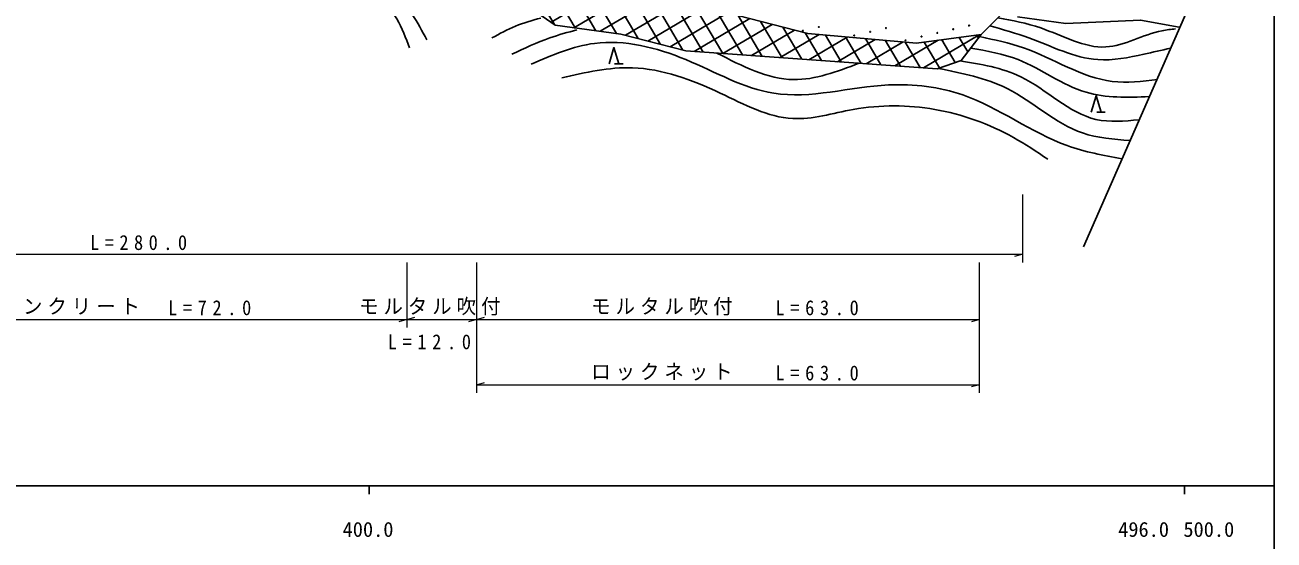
# Model space of a CAD drawing. Units: millimetres, scale not verified. Extents: x 40000 to 680000, y 20000 to 380000.
# Drawn here: x 425754 to 579000, y 198357 to 261542 of the extents above; entities that cross this region are included whole.
import ezdxf
from ezdxf.enums import TextEntityAlignment as Align

# ---------------------------------------------------------------- set-up
doc = ezdxf.new("R2010")
doc.units = ezdxf.units.MM
doc.header["$LTSCALE"] = 1000
for name, color, linetype, lineweight in [('M-BGD', 7, 'Continuous', 25), ('M-BMK-SRVR', 3, 'Continuous', 25), ('M-STR-HTXT', 7, 'Continuous', 13), ('M-TTL-BAND', 7, 'Continuous', 25)]:
    doc.layers.add(name, color=color, linetype=linetype, lineweight=lineweight)
doc.styles.add('ＭＳ ゴシック', font='')
doc.styles.get('ＭＳ ゴシック').set_extended_font_data('MS Gothic')

msp = doc.modelspace()

# ---------------------------------------------------------------- hatches: boundary and pattern name
at = {"layer": 'M-BGD'}
h = msp.add_hatch(dxfattribs=at)
h.set_pattern_fill('USER', color=256, style=0, pattern_type=2)
h.set_pattern_definition([(30.5124, (91506, 690786), (-1015.45, 1723.0384), []), (120.5124, (91506, 690786), (-1723.0384, -1015.45), [])])
h.paths.add_polyline_path([(543076, 260357), (535148, 259326), (521807, 260486), (510332, 263451), (506400, 265900), (496023, 266029), (493574, 263966), (487644, 264869), (481264, 268156), (490803, 261517), (498859, 260421), (506852, 258359), (537660, 256167), (540625, 257199)])

# ---------------------------------------------------------------- linework, layer by layer
for p, q in [((543076, 260357), (545719, 263039)), ((498089, 256770), (499129, 256770)), ((557259, 250859), (558299, 250859))]:
    msp.add_line(p, q, dxfattribs=at)
msp.add_lwpolyline([(543076, 260357), (535148, 259326), (521807, 260486), (510332, 263451), (506400, 265900), (496023, 266029), (493574, 263966), (487644, 264869), (481264, 268156), (490803, 261517), (498859, 260421), (506852, 258359), (537660, 256167), (540625, 257199)], close=True, dxfattribs=at)
for points in [[(547539, 262554), (553448, 261704), (562632, 262149), (567366, 261259)], [(497409, 256770), (498009, 258770), (498609, 256770)], [(556579, 250859), (557179, 252859), (557779, 250859)]]:
    msp.add_lwpolyline(points, dxfattribs=at)
for centre in [(521204, 260843), (523152, 261296), (529449, 260706), (531397, 261158), (537694, 260568), (539642, 261020), (541591, 261473), (527501, 260253), (533798, 259663), (535746, 260115)]:
    msp.add_circle(centre, 50, dxfattribs=at)
for points, knots in [([(320754, 241135), (324726, 243439), (328698, 245743), (332653, 248073), (339990, 252396), (347271, 256807), (354526, 261286), (361020, 265295), (367495, 269358), (374400, 272611), (377516, 274127), (380709, 275505), (384060, 276386), (386937, 277183), (389881, 277646), (392832, 278496), (396737, 279559), (400758, 281206), (403157, 284158), (405878, 287372), (406560, 292119), (408820, 296150), (410895, 299884), (414278, 302983), (418036, 304144), (423288, 305883), (429504, 303398), (435288, 301368), (440498, 299471), (445191, 297882), (450055, 295928), (453416, 294493), (456795, 293027), (459604, 290820), (462869, 288249), (465405, 284727), (467487, 281049), (469612, 277444), (471393, 273785), (473149, 269946), (473775, 268637), (474408, 267366), (475370, 266060), (476299, 264771), (477541, 263429), (478812, 263396), (480075, 263363), (481367, 264622), (482587, 265505), (483018, 265817), (483440, 266082), (483862, 266348)], [0, 0, 0, 0, 1, 1, 1, 2, 2, 2, 3, 3, 3, 4, 4, 4, 5, 5, 5, 6, 6, 6, 7, 7, 7, 8, 8, 8, 9, 9, 9, 10, 10, 10, 11, 11, 11, 12, 12, 12, 13, 13, 13, 14, 14, 14, 15, 15, 15, 16, 16, 16, 17, 17, 17, 17]), ([(410758, 289932), (411411, 291763), (412063, 293593), (413312, 294928), (414895, 296621), (417436, 297518), (419863, 297704), (423903, 298014), (427625, 296355), (431521, 295595), (435630, 294700), (439719, 294850), (443734, 294040), (448044, 293035), (452199, 291096), (455726, 288377), (459183, 285791), (462123, 282491), (464164, 278718), (465979, 275233), (467004, 271368), (469160, 268170), (470404, 266326), (472023, 264703), (473268, 262840), (473931, 261849), (474488, 260790), (475045, 259731)], [0, 0, 0, 0, 1, 1, 1, 2, 2, 2, 3, 3, 3, 4, 4, 4, 5, 5, 5, 6, 6, 6, 7, 7, 7, 8, 8, 8, 9, 9, 9, 9]), ([(411868, 288266), (412953, 290514), (414038, 292761), (415865, 294040), (417838, 295420), (420676, 295673), (423305, 295483), (426802, 295231), (429930, 294195), (433186, 293485), (435684, 292865), (438172, 292470), (440736, 292153), (443529, 291760), (446390, 291513), (448953, 290487), (451918, 289286), (454451, 287013), (456725, 284602), (459102, 282140), (461246, 279547), (462832, 276608), (464268, 273771), (465169, 270658), (466940, 268059), (468300, 266063), (470172, 264370), (471381, 262285), (472025, 261175), (472480, 259954), (472935, 258732)], [0, 0, 0, 0, 1, 1, 1, 2, 2, 2, 3, 3, 3, 4, 4, 4, 5, 5, 5, 6, 6, 6, 7, 7, 7, 8, 8, 8, 9, 9, 9, 10, 10, 10, 10]), ([(483039, 259954), (483986, 260472), (484933, 260991), (485926, 261397), (486931, 261807), (487983, 262102), (489035, 262396)], [0, 0, 0, 0, 1, 1, 1, 2, 2, 2, 2]), ([(545123, 262435), (546879, 262105), (548635, 261774), (550381, 261175), (553070, 260252), (555734, 258690), (558375, 258843), (560649, 258976), (562906, 260379), (565259, 260842), (565811, 260950), (566368, 261007), (566925, 261064)], [0, 0, 0, 0, 1, 1, 1, 2, 2, 2, 3, 3, 3, 4, 4, 4, 4]), ([(485482, 257955), (487017, 258675), (488552, 259394), (490145, 259954), (491237, 260337), (492357, 260645), (493476, 260953)], [0, 0, 0, 0, 1, 1, 1, 2, 2, 2, 2]), ([(544131, 261427), (545739, 260981), (547347, 260535), (548938, 259954), (551737, 258931), (554483, 257489), (557376, 257289), (559240, 257160), (561165, 257546), (563038, 257955), (564142, 258196), (565228, 258445), (566314, 258694)], [0, 0, 0, 0, 1, 1, 1, 2, 2, 2, 3, 3, 3, 4, 4, 4, 4]), ([(487855, 256734), (490414, 257837), (492973, 258940), (495627, 259287), (499324, 259771), (503207, 258789), (506842, 257289), (510519, 255770), (513942, 253720), (517612, 253181), (522111, 252406), (526938, 253985), (531713, 254180), (534823, 254317), (537937, 253956), (540817, 252959), (545282, 251412), (549188, 248336), (553628, 246741), (555788, 245965), (558074, 245540), (560360, 245115)], [0, 0, 0, 0, 1, 1, 1, 2, 2, 2, 3, 3, 3, 4, 4, 4, 5, 5, 5, 6, 6, 6, 7, 7, 7, 7]), ([(542884, 260109), (544698, 259731), (546513, 259353), (548271, 258732), (551950, 257434), (555385, 255076), (559152, 254624), (560952, 254408), (562828, 254627), (564704, 254846)], [0, 0, 0, 0, 1, 1, 1, 2, 2, 2, 3, 3, 3, 3]), ([(510649, 258089), (513762, 256493), (516874, 254898), (520054, 254846), (522695, 254803), (525384, 255826), (528072, 256849)], [0, 0, 0, 0, 1, 1, 1, 2, 2, 2, 2]), ([(541804, 258717), (543778, 258366), (545753, 258014), (547605, 257289), (550469, 256168), (553041, 254154), (555933, 253292), (558372, 252564), (561040, 252657), (563707, 252749)], [0, 0, 0, 0, 1, 1, 1, 2, 2, 2, 3, 3, 3, 3]), ([(491630, 255068), (494531, 255725), (497432, 256381), (500290, 256290), (503953, 256172), (507544, 254827), (511060, 253181), (514012, 251799), (516911, 250204), (519943, 250072), (522360, 249917), (524858, 250716), (527382, 251182), (530721, 251764), (534086, 251756), (537374, 251182), (540750, 250593), (544045, 249409), (547034, 247740), (548489, 246928), (549871, 246002), (551253, 245075)], [0, 0, 0, 0, 1, 1, 1, 2, 2, 2, 3, 3, 3, 4, 4, 4, 5, 5, 5, 6, 6, 6, 7, 7, 7, 7]), ([(537785, 256211), (540716, 255636), (543648, 255060), (546273, 253736), (549450, 252132), (552179, 249431), (555488, 248295), (557323, 247666), (559336, 247517), (561348, 247369)], [0, 0, 0, 0, 1, 1, 1, 2, 2, 2, 3, 3, 3, 3]), ([(540437, 257133), (543023, 256724), (545608, 256316), (547938, 255179), (551122, 253627), (553830, 250716), (557154, 249961), (558820, 249582), (560641, 249745), (562461, 249908)], [0, 0, 0, 0, 1, 1, 1, 2, 2, 2, 3, 3, 3, 3])]:
    msp.add_open_spline(points, degree=3, knots=knots, dxfattribs=at)
at = {"layer": 'M-BMK-SRVR'}
msp.add_line((555637, 234343), (568285, 263190), dxfattribs=at)
at = {"layer": 'M-STR-HTXT'}
for p, q in [((548175, 232411), (548175, 240757)), ((325458, 233411), (548175, 233411)), ((548175, 233411), (547175, 233131)), ((472604, 232411), (472604, 224411)), ((481152, 232411), (481152, 216411)), ((542884, 216411), (542884, 232411)), ((542884, 224411), (542884, 232411)), ((398862, 225411), (472604, 225411)), ((472604, 225411), (471604, 225131)), ((472604, 225411), (473604, 225691)), ((472604, 225411), (481152, 225411)), ((481152, 225411), (480152, 225131)), ((481152, 225411), (482152, 225691)), ((481152, 225411), (542884, 225411)), ((542884, 225411), (541884, 225131)), ((481152, 217411), (482152, 217691)), ((481152, 217411), (542884, 217411)), ((542884, 217411), (541884, 217131))]:
    msp.add_line(p, q, dxfattribs=at)
at = {"layer": 'M-TTL-BAND'}
for p, q in [((579000, 20000), (579000, 370000)), ((40000, 205000), (579000, 205000)), ((468000, 205000), (468000, 204000)), ((568000, 205000), (568000, 204000))]:
    msp.add_line(p, q, dxfattribs=at)

# ---------------------------------------------------------------- texts
at = {"layer": 'M-STR-HTXT', "char_height": 1833, "attachment_point": 7, "style": 'ＭＳ ゴシック'}
for s, insert in [('\\T1.6;\\W0.9;L=280.0', (433744, 233911)), ('\\T1.26;\\W0.95;法枠コンクリート', (416537, 225911)), ('\\T1.62;\\W0.9;L=72.0', (443304, 225911)), ('\\T1.26;\\W0.95;モルタル吹付', (466745, 225911)), ('\\T1.26;\\W0.95;モルタル吹付', (495228, 225911)), ('\\T1.62;\\W0.9;L=63.0', (517837, 225911)), ('\\T1.62;\\W0.9;L=12.0', (470261, 221730)), ('\\T1.26;\\W0.95;ロックネット', (495228, 217911)), ('\\T1.62;\\W0.9;L=63.0', (517837, 217911))]:
    msp.add_mtext(s, dxfattribs=dict(at, insert=insert))
at = {"layer": 'M-TTL-BAND', "style": 'ＭＳ ゴシック'}
for s, p in [('400.0', (467844, 198195)), ('496.0', (563000, 198195)), ('500.0', (571000, 198195))]:
    msp.add_text(s, height=1833, dxfattribs=at).set_placement(p, align=Align.BOTTOM_CENTER)

doc.saveas('drawing.dxf')
